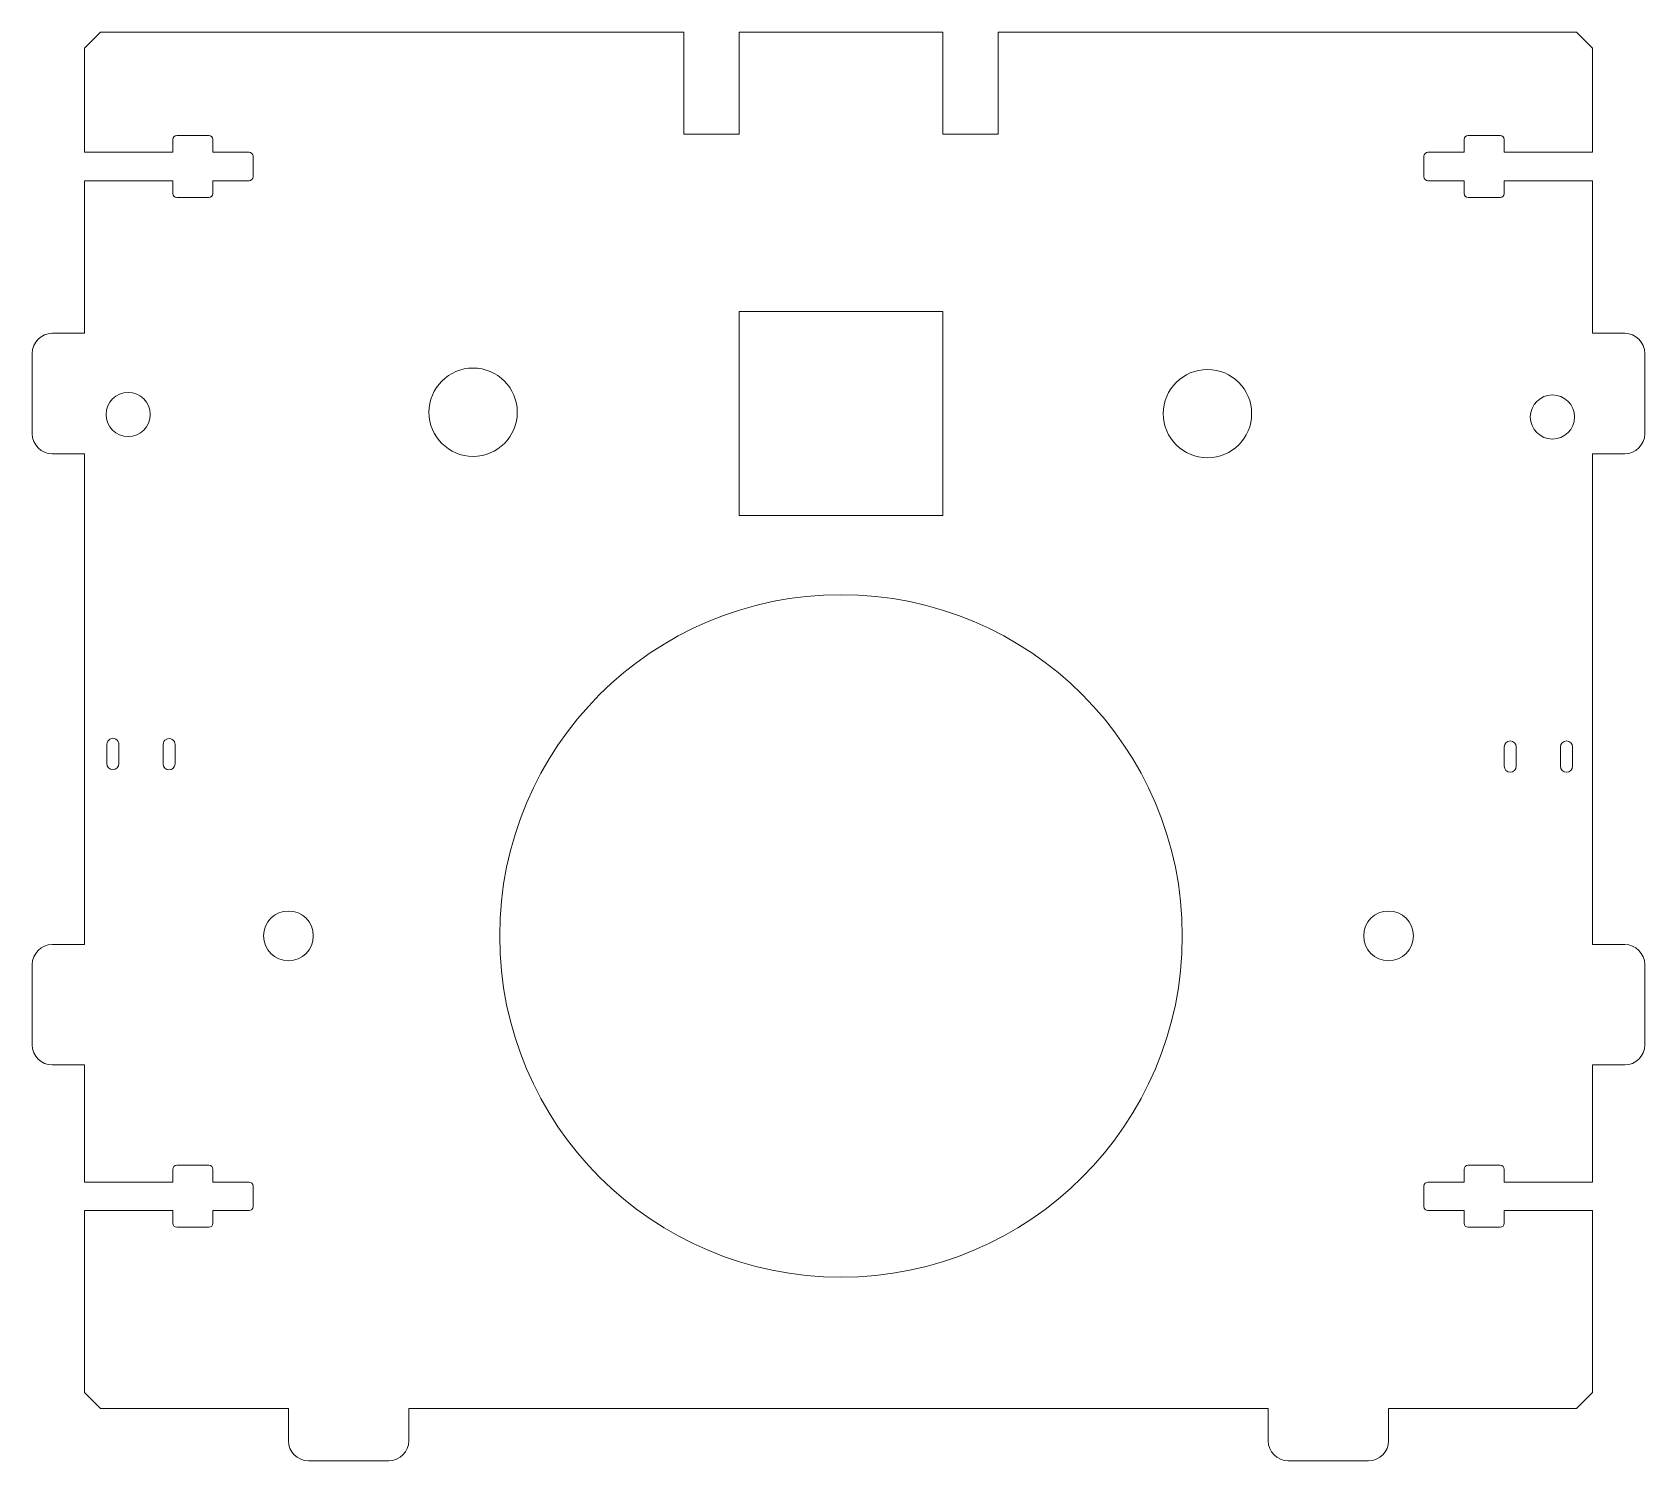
# Model space of a CAD drawing. Header units: millimetres. Extents: x -7 to 194, y -7 to 171.
import ezdxf

# ---------------------------------------------------------------- set-up
doc = ezdxf.new("R2010")
doc.units = ezdxf.units.MM

msp = doc.modelspace()

# ---------------------------------------------------------------- linework, layer by layer
at = {"color": 7, "linetype": 'Continuous', "lineweight": 15}
for p, q in [((2, 171.42), (0, 169.42)), ((74.65, 171.42), (2, 171.42)), ((74.65, 171.42), (74.65, 158.72)), ((81.51, 158.72), (81.51, 171.42)), ((106.91, 171.42), (81.51, 171.42)), ((106.91, 171.42), (106.91, 158.72)), ((113.77, 158.72), (113.77, 171.42)), ((185.8, 171.42), (113.77, 171.42)), ((187.8, 169.42), (185.8, 171.42)), ((0, 169.42), (0, 156.47)), ((187.8, 156.47), (187.8, 169.42)), ((74.65, 158.72), (81.51, 158.72)), ((106.91, 158.72), (113.77, 158.72)), ((11, 158.06), (11, 156.47)), ((15.5, 158.56), (11.5, 158.56)), ((16, 156.47), (16, 158.06)), ((171.8, 158.06), (171.8, 156.47)), ((176.3, 158.56), (172.3, 158.56)), ((176.8, 156.47), (176.8, 158.06)), ((11, 156.47), (0, 156.47)), ((20.5, 156.47), (16, 156.47)), ((21, 153.42), (21, 155.97)), ((166.8, 155.97), (166.8, 153.42)), ((171.8, 156.47), (167.3, 156.47)), ((187.8, 156.47), (176.8, 156.47)), ((0, 152.92), (0, 133.92)), ((0, 152.92), (11, 152.92)), ((11, 152.92), (11, 151.34)), ((16, 151.34), (16, 152.92)), ((16, 152.92), (20.5, 152.92)), ((167.3, 152.92), (171.8, 152.92)), ((171.8, 152.92), (171.8, 151.34)), ((176.8, 151.34), (176.8, 152.92)), ((176.8, 152.92), (187.8, 152.92)), ((187.8, 133.92), (187.8, 152.92)), ((11.5, 150.84), (15.5, 150.84)), ((172.3, 150.84), (176.3, 150.84)), ((106.91, 136.62), (81.51, 136.62)), ((81.51, 136.62), (81.51, 111.22)), ((106.91, 111.22), (106.91, 136.62)), ((0, 133.92), (-4, 133.92)), ((191.8, 133.92), (187.8, 133.92)), ((-6.5, 131.42), (-6.5, 121.42)), ((194.3, 121.42), (194.3, 131.42)), ((-4, 118.92), (0, 118.92)), ((0, 118.92), (0, 57.8)), ((187.8, 118.92), (191.8, 118.92)), ((187.8, 57.8), (187.8, 118.92)), ((81.51, 111.22), (106.91, 111.22)), ((2.8, 82.73), (2.79, 80.33)), ((4.29, 80.32), (4.3, 82.72)), ((9.8, 82.7), (9.79, 80.3)), ((11.29, 80.3), (11.3, 82.7)), ((176.8, 82.4), (176.8, 80)), ((178.3, 80), (178.3, 82.4)), ((183.8, 82.4), (183.8, 80)), ((185.3, 80), (185.3, 82.4)), ((0, 57.8), (-4, 57.8)), ((191.8, 57.8), (187.8, 57.8)), ((-6.5, 55.3), (-6.5, 45.3)), ((194.3, 45.3), (194.3, 55.3)), ((-4, 42.8), (0, 42.8)), ((0, 42.8), (0, 28.21)), ((187.8, 42.8), (191.8, 42.8)), ((187.8, 28.21), (187.8, 42.8)), ((15.5, 30.3), (11.5, 30.3)), ((176.3, 30.3), (172.3, 30.3)), ((11, 28.21), (0, 28.21)), ((11, 29.8), (11, 28.21)), ((16, 28.21), (16, 29.8)), ((20.5, 28.21), (16, 28.21)), ((171.8, 28.21), (167.3, 28.21)), ((171.8, 29.8), (171.8, 28.21)), ((176.8, 28.21), (176.8, 29.8)), ((187.8, 28.21), (176.8, 28.21)), ((21, 25.16), (21, 27.71)), ((166.8, 27.71), (166.8, 25.16)), ((0, 24.66), (0, 2)), ((0, 24.66), (11, 24.66)), ((11, 24.66), (11, 23.08)), ((16, 23.08), (16, 24.66)), ((16, 24.66), (20.5, 24.66)), ((167.3, 24.66), (171.8, 24.66)), ((171.8, 24.66), (171.8, 23.08)), ((176.8, 23.08), (176.8, 24.66)), ((176.8, 24.66), (187.8, 24.66)), ((187.8, 2), (187.8, 24.66)), ((11.5, 22.58), (15.5, 22.58)), ((172.3, 22.58), (176.3, 22.58)), ((0, 2), (2, 0)), ((2, 0), (25.4, 0)), ((25.4, 0), (25.4, -4)), ((40.4, 0), (147.4, 0)), ((40.4, -4), (40.4, 0)), ((147.4, 0), (147.4, -4)), ((162.4, 0), (185.8, 0)), ((162.4, -4), (162.4, 0)), ((185.8, 0), (187.8, 2)), ((27.9, -6.5), (37.9, -6.5)), ((149.9, -6.5), (159.9, -6.5))]:
    msp.add_line(p, q, dxfattribs=at)
for centre, radius in [((48.4, 124.09), 5.5), ((139.85, 123.92), 5.5), ((5.45, 123.82), 2.75), ((182.8, 123.5), 2.75), ((94.21, 58.87), 42.5), ((25.4, 58.87), 3.1), ((162.4, 58.87), 3.1)]:
    msp.add_circle(centre, radius, dxfattribs=at)
for centre, radius, start, end in [((11.5, 158.06), 0.5, 90, 180), ((15.5, 158.06), 0.5, 0, 90), ((172.3, 158.06), 0.5, 90, 180), ((176.3, 158.06), 0.5, 0, 90), ((20.5, 155.97), 0.5, 0, 90), ((167.3, 155.97), 0.5, 90, 180), ((20.5, 153.42), 0.5, 270, 360), ((167.3, 153.42), 0.5, 180, 270), ((11.5, 151.34), 0.5, 180, 270), ((15.5, 151.34), 0.5, 270, 0), ((172.3, 151.34), 0.5, 180, 270), ((176.3, 151.34), 0.5, 270, 0), ((-4, 131.42), 2.5, 90, 180), ((191.8, 131.42), 2.5, 0, 90), ((-4, 121.42), 2.5, 180, 270), ((191.8, 121.42), 2.5, 270, 0), ((3.55, 82.73), 0.75, 359.7928, 179.7928), ((10.55, 82.7), 0.75, 359.7928, 179.7928), ((177.55, 82.4), 0.75, 0, 180), ((184.55, 82.4), 0.75, 0, 180), ((3.54, 80.33), 0.75, 179.7928, 359.7928), ((10.54, 80.3), 0.75, 179.7928, 359.7928), ((177.55, 80), 0.75, 180, 0), ((184.55, 80), 0.75, 180, 0), ((-4, 55.3), 2.5, 90, 180), ((191.8, 55.3), 2.5, 0, 90), ((-4, 45.3), 2.5, 180, 270), ((191.8, 45.3), 2.5, 270, 0), ((11.5, 29.8), 0.5, 90, 180), ((15.5, 29.8), 0.5, 0, 90), ((172.3, 29.8), 0.5, 90, 180), ((176.3, 29.8), 0.5, 0, 90), ((20.5, 27.71), 0.5, 0, 90), ((167.3, 27.71), 0.5, 90, 180), ((20.5, 25.16), 0.5, 270, 0), ((167.3, 25.16), 0.5, 180, 270), ((11.5, 23.08), 0.5, 180, 270), ((15.5, 23.08), 0.5, 270, 0), ((172.3, 23.08), 0.5, 180, 270), ((176.3, 23.08), 0.5, 270, 360), ((27.9, -4), 2.5, 180, 270), ((37.9, -4), 2.5, 270, 0), ((149.9, -4), 2.5, 180, 270), ((159.9, -4), 2.5, 270, 0)]:
    msp.add_arc(centre, radius, start, end, dxfattribs=at)

doc.saveas('drawing.dxf')
